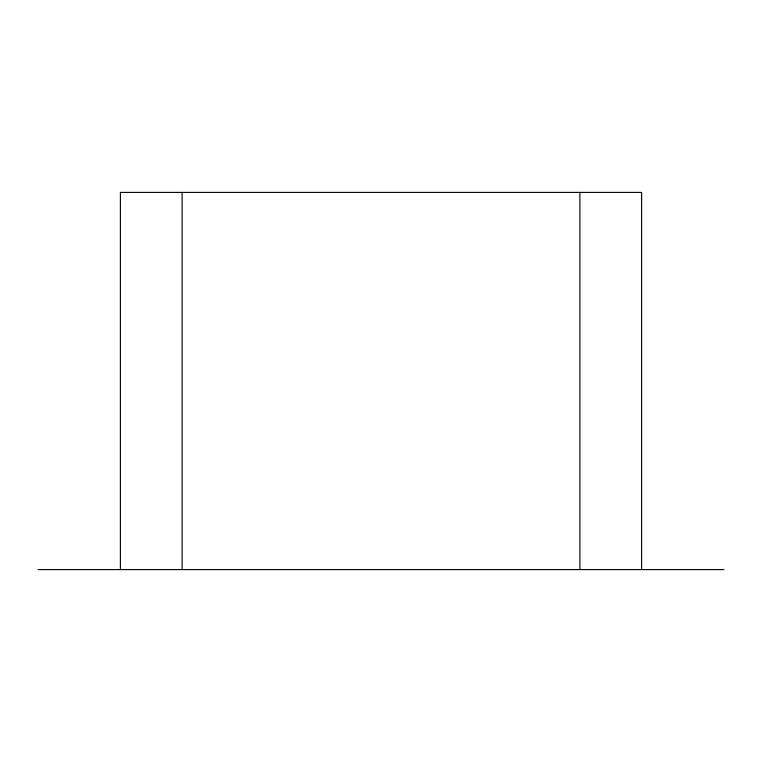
<?xml version="1.0" encoding="UTF-8"?>
<svg xmlns="http://www.w3.org/2000/svg" width="762" height="762" viewBox="0 0 762 762"><rect width="100%" height="100%" fill="white"/><g stroke="black" fill="none" stroke-linecap="round" stroke-linejoin="round"><path stroke-width="1.14" d="M38.1 569.595L723.9 569.595M641.604 569.595L641.604 192.405L120.396 192.405L120.396 569.595M579.882 192.405L579.882 569.595M182.118 192.405L182.118 569.595"/></g></svg>
